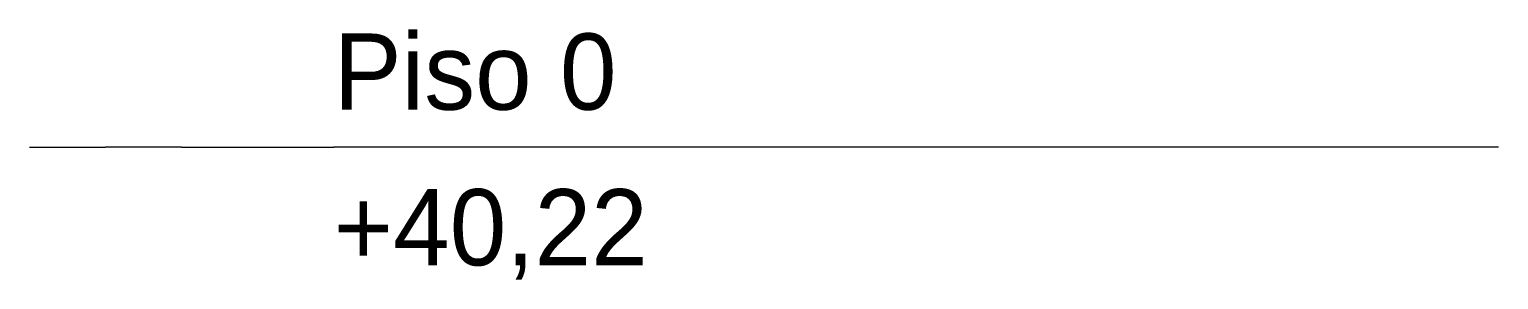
# Model space of a CAD drawing. Header units: metres. Extents: x -111189 to -108577, y -72951 to -72647.
# Drawn here: x -108771.524 to -108767.662, y -72941.942 to -72941.286 of the extents above; entities that cross this region are included whole.
import ezdxf

# ---------------------------------------------------------------- set-up
doc = ezdxf.new("R2010")
doc.units = ezdxf.units.M
doc.header["$MEASUREMENT"] = 0
doc.linetypes.add('OTK - Traço Ponto', pattern=[0.2, 0.1, -0.05, 0, -0.05])
doc.styles.add('ESTILO_GERADO_8', font='')
doc.styles.get('ESTILO_GERADO_8').set_extended_font_data('OPTIAgency-Gothic')

# ---------------------------------------------------------------- blocks, each defined once
blk = doc.blocks.new('Alçado Nascente _STORY_MARKER', base_point=(-108945.2867, -72941.5948))
at = {"color": 7, "linetype": 'OTK - Traço Ponto', "lineweight": 5, "ltscale": 100}
for p, q in [((-108771.5239, -72941.5948), (-108771.4239, -72941.5948)), ((-108771.4239, -72941.5948), (-108771.3239, -72941.5948)), ((-108771.1239, -72941.5948), (-108771.3239, -72941.5948)), ((-108771.1239, -72941.5948), (-108770.7239, -72941.5948)), ((-108767.6619, -72941.5948), (-108770.7239, -72941.5948))]:
    blk.add_line(p, q, dxfattribs=at)
at = {"color": 7, "lineweight": 5, "insert": (-108770.7239, -72941.2964), "char_height": 0.2, "attachment_point": 1, "line_spacing_factor": 1.225093, "style": 'ESTILO_GERADO_8'}
blk.add_mtext('\\A1;{\\pql;\\pt0;\\fOPTIAgency-Gothic|b0|i0|c0|p0;\\W1.000000;\\fOPTIAgency-Gothic|b0|i0|c0|p0;\\W1.000000;\\fOPTIAgency-Gothic|b0|i0|c0|p0;\\W1.000000;Piso 0\\P\\pql;\\pt0;\\fOPTIAgency-Gothic|b0|i0|c0|p0;\\W1.000000;+40,22}', dxfattribs=at)

msp = doc.modelspace()

# ---------------------------------------------------------------- block references
at = {"linetype": 'Continuous', "lineweight": 0}
msp.add_blockref('Alçado Nascente _STORY_MARKER', (-108945.2867, -72941.5948), dxfattribs=at)

doc.saveas('drawing.dxf')
